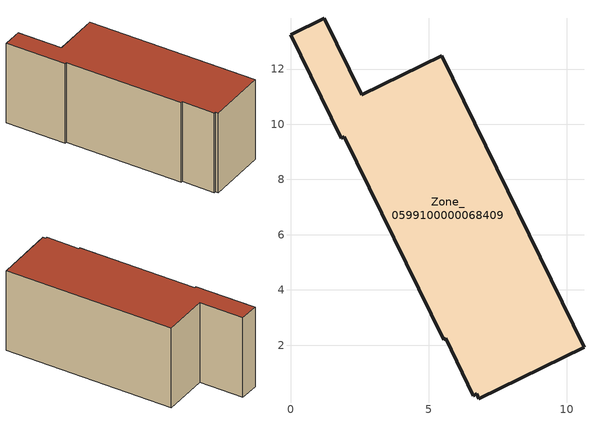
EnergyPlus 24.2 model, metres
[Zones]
Zone_0599100000068409
 floor ground (C_G): 1.84,9.49 0,13.25 1.23,13.83 2.58,11.06 5.49,12.48 10.63,1.92 6.83,0.06 6.74,0.24 6.61,0.17 5.63,2.25 5.54,2.2 1.94,9.54 z0
 wall outside (C_F): 2.58,11.06 1.23,13.83 0,13.25 1.84,9.49 1.94,9.54 5.54,2.2 5.63,2.25 6.61,0.17 6.74,0.24 6.83,0.06 10.63,1.92 5.49,12.48 2.58,11.06 z0:5.8
 roof outside (C_R): 6.61,0.17 6.74,0.24 6.83,0.06 10.63,1.92 5.49,12.48 2.58,11.06 1.23,13.83 0,13.25 1.84,9.49 1.94,9.54 5.54,2.2 5.63,2.25 z5.8
[BUILDING]
Pand.0599100000068409: North Axis=0; Terrain=City; Loads Convergence Tolerance Value=0.04; Temperature Convergence Tolerance Value=0.4; Solar Distribution=FullExterior; Maximum Number of Warmup Days=25; Minimum Number of Warmup Days=1
[Site:Location]
Rotterdam.The.Hague.AP_ZH_NLD Design_Conditions: Latitude=51.96; Longitude=4.45; Time Zone=1; Elevation=-4.5
[SITE:GROUNDTEMPERATURE:BUILDINGSURFACE]
18, 18, 18, 18, 18, 18, 18, 18, 18, 18, 18, 18
[MATERIAL] Thermal Absorptance=0.9; Solar Absorptance=0.7; Visible Absorptance=0.7
Name | Roughness | Thickness | Conductivity | Density | Specific Heat
G.TC.1946-1964 | MediumSmooth | 0.15 | 1 | 540 | 1210
F.TC.1946-1964 | Rough | 0.3 | 0.857143 | 1920 | 840
R.TC.1946-1964 | MediumRough | 0.2 | 0.235294 | 1500 | 1000
[CONSTRUCTION]
C_G: G.TC.1946-1964
C_F: F.TC.1946-1964
C_R: R.TC.1946-1964
[ZONE]
Zone_0599100000068409: Type=1; Multiplier=1; Ceiling Height=Autocalculate; Volume=Autocalculate; Floor Area=autocalculate; Part of Total Floor Area=Yes
[ZONEINFILTRATION:DESIGNFLOWRATE]
Infil_Zone_0599100000068409: Zone or ZoneList or Space or SpaceList=Zone_0599100000068409; Schedule=AlwaysOn; Design Flow Rate Calculation Method=Flow/Area; Flow Rate per Floor Area=0.003; Constant Term Coefficient=1; Temperature Term Coefficient=0; Velocity Term Coefficient=0; Velocity Squared Term Coefficient=0
[HVACTEMPLATE:ZONE:IDEALLOADSAIRSYSTEM]
Zone_0599100000068409: Maximum Heating Supply Air Temperature=50; Minimum Cooling Supply Air Temperature=13; Maximum Heating Supply Air Humidity Ratio=0.0156; Minimum Cooling Supply Air Humidity Ratio=0.0077; Heating Limit=NoLimit; Cooling Limit=NoLimit; Dehumidification Control Type=ConstantSensibleHeatRatio; Cooling Sensible Heat Ratio=0.7; Dehumidification Setpoint=60; Humidification Control Type=None; Humidification Setpoint=30; Outdoor Air Method=None; Outdoor Air Flow Rate per Person=0.00944; Outdoor Air Flow Rate per Zone Floor Area=0; Outdoor Air Flow Rate per Zone=0; Demand Controlled Ventilation Type=None; Outdoor Air Economizer Type=NoEconomizer; Heat Recovery Type=None; Sensible Heat Recovery Effectiveness=0.7; Latent Heat Recovery Effectiveness=0.65
[ZONECONTROL:THERMOSTAT]
ThermostatControl_Zone_0599100000068409: Zone or ZoneList=Zone_0599100000068409; Control Type Schedule=DualSetpointControlType; Control 1=Thermostat_Zone_0599100000068409; Temperature Difference Between Cutout And Setpoint=0
[THERMOSTATSETPOINT:DUALSETPOINT]
Thermostat_Zone_0599100000068409: Heating Setpoint Temperature Schedule=HeatingSetpoint_Zone_0599100000068409; Cooling Setpoint Temperature Schedule=CoolingSetpoint_Zone_0599100000068409
[SCHEDULE:COMPACT]
HeatingSetpoint_Zone_0599100000068409: Through: 12/31, For: AllDays, Until: 24:00, 21
CoolingSetpoint_Zone_0599100000068409: Through: 12/31, For: AllDays, Until: 24:00, 24
DualSetpointControlType: Through: 12/31, For: AllDays, Until: 24:00, 4
AlwaysOn: Through: 12/31, For: AllDays, Until: 24:00, 1
